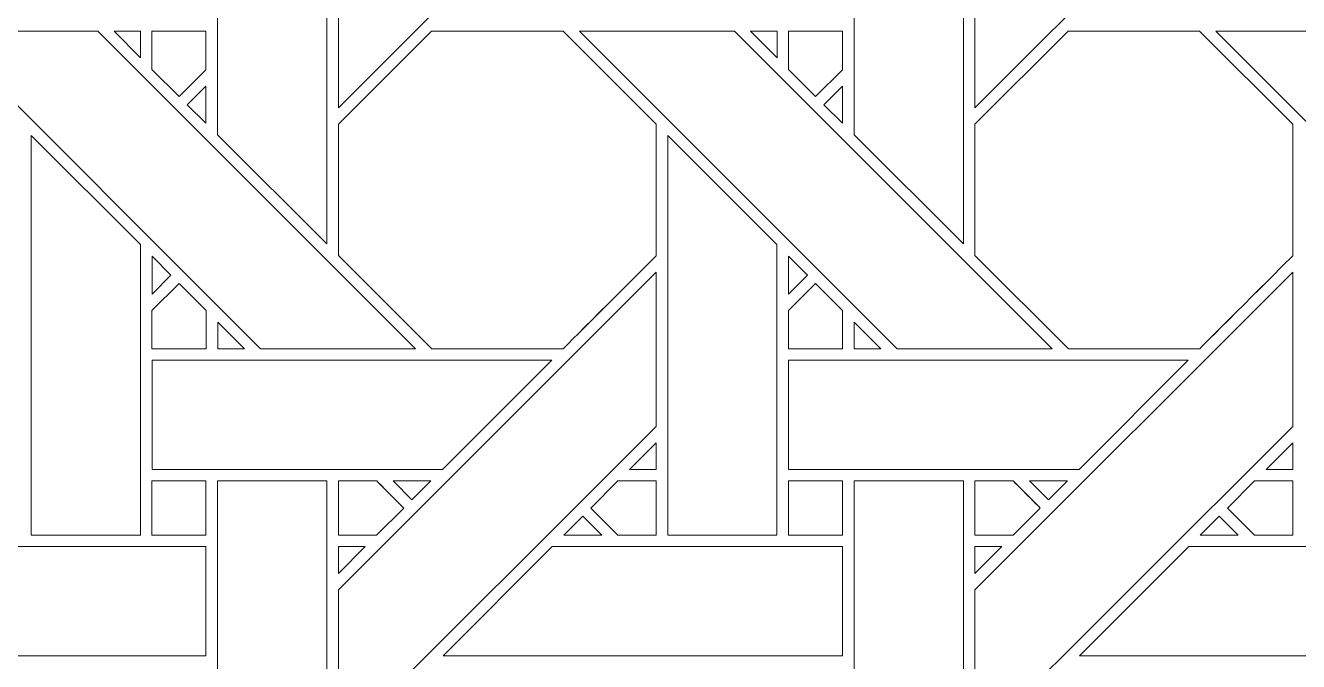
# Model space of a CAD drawing. Header units: inches. Extents: x 4.4 to 20.4, y 1.1 to 17.1.
# Drawn here: x 6.462 to 8.359, y 8.866 to 9.815 of the extents above; entities that cross this region are included whole.
import ezdxf

# ---------------------------------------------------------------- set-up
doc = ezdxf.new("R2010")
doc.units = ezdxf.units.IN
doc.header["$MEASUREMENT"] = 0
doc.layers.add('Design', color=7, linetype='Continuous', lineweight=0)

msp = doc.modelspace()

# ---------------------------------------------------------------- linework, layer by layer
at = {"layer": 'Design'}
for points, knots in [([(4.382854037814669, 17.09476386176223), (4.382854037814669, 17.09476386176223), (4.382854037814669, 1.094763861762152), (4.382854037814669, 1.094763861762152), (4.382854037814669, 1.094763861762152), (20.38285319010416, 1.094763861762152), (20.38285319010416, 1.094763861762152), (20.38285319010416, 1.094763861762152), (20.38285319010416, 17.09476386176223), (20.38285319010416, 17.09476386176223), (20.38285319010416, 17.09476386176223), (4.382854037814669, 17.09476386176223), (4.382854037814669, 17.09476386176223)], [0, 0, 0, 0, 1, 1, 1, 2, 2, 2, 3, 3, 3, 4, 4, 4, 4]), ([(19.37280883825166, 16.23880890138889), (19.37280883825166, 16.23880890138889), (5.23880895283777, 16.23880890138889), (5.23880895283777, 16.23880890138889), (5.23880895283777, 16.23880890138889), (5.23880895283777, 1.950718822135361), (5.23880895283777, 1.950718822135361), (5.23880895283777, 1.950718822135361), (19.52689827508111, 1.950718822135361), (19.52689827508111, 1.950718822135361), (19.52689827508111, 1.950718822135361), (19.52689827508111, 16.23880890138889), (19.52689827508111, 16.23880890138889), (19.52689827508111, 16.23880890138889), (19.37280883825166, 16.23880890138889), (19.37280883825166, 16.23880890138889)], [0, 0, 0, 0, 1, 1, 1, 2, 2, 2, 3, 3, 3, 4, 4, 4, 5, 5, 5, 5]), ([(6.928029378255208, 9.92181650797526), (6.928029378255208, 9.92181650797526), (7.40169949001736, 10.39541880289713), (7.40169949001736, 10.39541880289713), (7.40169949001736, 10.39541880289713), (7.40169949001736, 10.16536966959635), (7.40169949001736, 10.16536966959635), (7.40169949001736, 10.16536966959635), (6.928029378255208, 9.691719902886282), (6.928029378255208, 9.691719902886282), (6.928029378255208, 9.691719902886282), (6.928029378255208, 9.92181650797526), (6.928029378255208, 9.92181650797526)], [0, 0, 0, 0, 1, 1, 1, 2, 2, 2, 3, 3, 3, 4, 4, 4, 4]), ([(7.8767581515842, 9.92181650797526), (7.8767581515842, 9.92181650797526), (8.350429111056858, 10.39540523952908), (8.350429111056858, 10.39540523952908), (8.350429111056858, 10.39540523952908), (8.350429111056858, 10.16536966959635), (8.350429111056858, 10.16536966959635), (8.350429111056858, 10.16536966959635), (7.8767581515842, 9.691719902886282), (7.8767581515842, 9.691719902886282), (7.8767581515842, 9.691719902886282), (7.8767581515842, 9.92181650797526), (7.8767581515842, 9.92181650797526)], [0, 0, 0, 0, 1, 1, 1, 2, 2, 2, 3, 3, 3, 4, 4, 4, 4]), ([(6.910884433322482, 10.08392418755425), (6.910884433322482, 10.08392418755425), (6.910884433322482, 9.488807678222656), (6.910884433322482, 9.488807678222656), (6.910884433322482, 9.488807678222656), (6.747973124186197, 9.651725769042969), (6.747973124186197, 9.651725769042969), (6.747973124186197, 9.651725769042969), (6.747973124186197, 10.08392418755425), (6.747973124186197, 10.08392418755425), (6.747973124186197, 10.08392418755425), (6.910884433322482, 10.08392418755425), (6.910884433322482, 10.08392418755425)], [0, 0, 0, 0, 1, 1, 1, 2, 2, 2, 3, 3, 3, 4, 4, 4, 4]), ([(7.859613206651475, 10.08392418755425), (7.859613206651475, 10.08392418755425), (7.859613206651475, 9.488807678222656), (7.859613206651475, 9.488807678222656), (7.859613206651475, 9.488807678222656), (7.696695115831162, 9.651725769042969), (7.696695115831162, 9.651725769042969), (7.696695115831162, 9.651725769042969), (7.696695115831162, 10.08392418755425), (7.696695115831162, 10.08392418755425), (7.696695115831162, 10.08392418755425), (7.859613206651475, 10.08392418755425), (7.859613206651475, 10.08392418755425)], [0, 0, 0, 0, 1, 1, 1, 2, 2, 2, 3, 3, 3, 4, 4, 4, 4]), ([(6.569393581814235, 9.806060791015625), (6.569393581814235, 9.806060791015625), (7.043044196234808, 9.332411024305555), (7.043044196234808, 9.332411024305555), (7.043044196234808, 9.332411024305555), (6.812007480197482, 9.332411024305555), (6.812007480197482, 9.332411024305555), (6.812007480197482, 9.332411024305555), (6.338453504774305, 9.806060791015625), (6.338453504774305, 9.806060791015625), (6.338453504774305, 9.806060791015625), (6.569393581814235, 9.806060791015625), (6.569393581814235, 9.806060791015625)], [0, 0, 0, 0, 1, 1, 1, 2, 2, 2, 3, 3, 3, 4, 4, 4, 4]), ([(6.6329591539171, 9.806054009331596), (6.6329591539171, 9.806054009331596), (6.6329591539171, 9.766222635904947), (6.6329591539171, 9.766222635904947), (6.6329591539171, 9.766222635904947), (6.593516031901041, 9.806054009331596), (6.593516031901041, 9.806054009331596), (6.593516031901041, 9.806054009331596), (6.6329591539171, 9.806054009331596), (6.6329591539171, 9.806054009331596)], [0, 0, 0, 0, 1, 1, 1, 2, 2, 2, 3, 3, 3, 3]), ([(6.650107489691852, 9.748860677083332), (6.650107489691852, 9.748860677083332), (6.650107489691852, 9.806068420410156), (6.650107489691852, 9.806068420410156), (6.650107489691852, 9.806068420410156), (6.730368720160602, 9.806068420410156), (6.730368720160602, 9.806068420410156), (6.730368720160602, 9.806068420410156), (6.730368720160602, 9.748469882541231), (6.730368720160602, 9.748469882541231), (6.730368720160602, 9.748469882541231), (6.690439012315537, 9.70852322048611), (6.690439012315537, 9.70852322048611), (6.690439012315537, 9.70852322048611), (6.650107489691852, 9.748860677083332), (6.650107489691852, 9.748860677083332)], [0, 0, 0, 0, 1, 1, 1, 2, 2, 2, 3, 3, 3, 4, 4, 4, 5, 5, 5, 5]), ([(6.690439012315537, 9.70852322048611), (6.690439012315537, 9.70852322048611), (6.650107489691852, 9.748860677083332), (6.650107489691852, 9.748860677083332), (6.650107489691852, 9.748860677083332), (6.650107489691852, 9.806068420410156), (6.650107489691852, 9.806068420410156), (6.650107489691852, 9.806068420410156), (6.730368720160602, 9.806068420410156), (6.730368720160602, 9.806068420410156), (6.730368720160602, 9.806068420410156), (6.730368720160602, 9.748469882541231), (6.730368720160602, 9.748469882541231), (6.730368720160602, 9.748469882541231), (6.690439012315537, 9.70852322048611), (6.690439012315537, 9.70852322048611)], [0, 0, 0, 0, 1, 1, 1, 2, 2, 2, 3, 3, 3, 4, 4, 4, 5, 5, 5, 5]), ([(7.262934366861978, 9.332429673936632), (7.262934366861978, 9.332429673936632), (7.067223442925346, 9.332429673936632), (7.067223442925346, 9.332429673936632), (7.067223442925346, 9.332429673936632), (6.927978515625, 9.471674601236979), (6.927978515625, 9.471674601236979), (6.927978515625, 9.471674601236979), (6.927978515625, 9.667333814832899), (6.927978515625, 9.667333814832899), (6.927978515625, 9.667333814832899), (7.066682603624144, 9.8060548570421), (7.066682603624144, 9.8060548570421), (7.066682603624144, 9.8060548570421), (7.262893676757812, 9.8060548570421), (7.262893676757812, 9.8060548570421), (7.262893676757812, 9.8060548570421), (7.401641845703125, 9.667333814832899), (7.401641845703125, 9.667333814832899), (7.401641845703125, 9.667333814832899), (7.401641845703125, 9.47111596001519), (7.401641845703125, 9.47111596001519), (7.383843315972221, 9.453181796603731), (7.271918402777777, 9.341440836588541), (7.262934366861978, 9.332429673936632)], [0, 0, 0, 0, 1, 1, 1, 2, 2, 2, 3, 3, 3, 4, 4, 4, 5, 5, 5, 6, 6, 6, 7, 7, 7, 8, 8, 8, 8]), ([(6.927978515625, 9.667333814832899), (6.927978515625, 9.667333814832899), (7.066682603624144, 9.8060548570421), (7.066682603624144, 9.8060548570421), (7.066682603624144, 9.8060548570421), (7.262893676757812, 9.8060548570421), (7.262893676757812, 9.8060548570421), (7.262893676757812, 9.8060548570421), (7.401641845703125, 9.667333814832899), (7.401641845703125, 9.667333814832899), (7.401641845703125, 9.667333814832899), (7.401641845703125, 9.47111596001519), (7.401641845703125, 9.47111596001519), (7.3839111328125, 9.453256395128038), (7.271973503960502, 9.341501871744791), (7.262934366861978, 9.332429673936632), (7.262934366861978, 9.332429673936632), (7.067223442925346, 9.332429673936632), (7.067223442925346, 9.332429673936632), (7.067223442925346, 9.332429673936632), (6.927978515625, 9.471674601236979), (6.927978515625, 9.471674601236979), (6.927978515625, 9.471674601236979), (6.927978515625, 9.667333814832899), (6.927978515625, 9.667333814832899)], [0, 0, 0, 0, 1, 1, 1, 2, 2, 2, 3, 3, 3, 4, 4, 4, 5, 5, 5, 6, 6, 6, 7, 7, 7, 8, 8, 8, 8]), ([(7.518123202853732, 9.806060791015625), (7.518123202853732, 9.806060791015625), (7.991766187879774, 9.332411024305555), (7.991766187879774, 9.332411024305555), (7.991766187879774, 9.332411024305555), (7.760737101236978, 9.332411024305555), (7.760737101236978, 9.332411024305555), (7.760737101236978, 9.332411024305555), (7.287182278103298, 9.806060791015625), (7.287182278103298, 9.806060791015625), (7.287182278103298, 9.806060791015625), (7.518123202853732, 9.806060791015625), (7.518123202853732, 9.806060791015625)], [0, 0, 0, 0, 1, 1, 1, 2, 2, 2, 3, 3, 3, 4, 4, 4, 4]), ([(7.581687927246093, 9.806054009331596), (7.581687927246093, 9.806054009331596), (7.581687927246093, 9.766229417588974), (7.581687927246093, 9.766229417588974), (7.581687927246093, 9.766229417588974), (7.542238023546006, 9.806054009331596), (7.542238023546006, 9.806054009331596), (7.542238023546006, 9.806054009331596), (7.581687927246093, 9.806054009331596), (7.581687927246093, 9.806054009331596)], [0, 0, 0, 0, 1, 1, 1, 2, 2, 2, 3, 3, 3, 3]), ([(7.67910427517361, 9.806068420410156), (7.67910427517361, 9.806068420410156), (7.67910427517361, 9.748473273383246), (7.67910427517361, 9.748473273383246), (7.67910427517361, 9.748473273383246), (7.639174567328558, 9.708526611328125), (7.639174567328558, 9.708526611328125), (7.639174567328558, 9.708526611328125), (7.598843892415364, 9.748860677083332), (7.598843892415364, 9.748860677083332), (7.598843892415364, 9.748860677083332), (7.598843892415364, 9.806068420410156), (7.598843892415364, 9.806068420410156), (7.598843892415364, 9.806068420410156), (7.67910427517361, 9.806068420410156), (7.67910427517361, 9.806068420410156)], [0, 0, 0, 0, 1, 1, 1, 2, 2, 2, 3, 3, 3, 4, 4, 4, 5, 5, 5, 5]), ([(7.639174567328558, 9.708526611328125), (7.639174567328558, 9.708526611328125), (7.598843892415364, 9.748860677083332), (7.598843892415364, 9.748860677083332), (7.598843892415364, 9.748860677083332), (7.598843892415364, 9.806068420410156), (7.598843892415364, 9.806068420410156), (7.598843892415364, 9.806068420410156), (7.67910427517361, 9.806068420410156), (7.67910427517361, 9.806068420410156), (7.67910427517361, 9.806068420410156), (7.67910427517361, 9.748473273383246), (7.67910427517361, 9.748473273383246), (7.67910427517361, 9.748473273383246), (7.639174567328558, 9.708526611328125), (7.639174567328558, 9.708526611328125)], [0, 0, 0, 0, 1, 1, 1, 2, 2, 2, 3, 3, 3, 4, 4, 4, 5, 5, 5, 5]), ([(8.211670769585503, 9.332429673936632), (8.211670769585503, 9.332429673936632), (8.015956454806858, 9.332429673936632), (8.015956454806858, 9.332429673936632), (8.015956454806858, 9.332429673936632), (7.876714918348524, 9.471671210394964), (7.876714918348524, 9.471671210394964), (7.876714918348524, 9.471671210394964), (7.876714918348524, 9.667333814832899), (7.876714918348524, 9.667333814832899), (7.876714918348524, 9.667333814832899), (8.01541561550564, 9.8060548570421), (8.01541561550564, 9.8060548570421), (8.01541561550564, 9.8060548570421), (8.211630079481337, 9.8060548570421), (8.211630079481337, 9.8060548570421), (8.211630079481337, 9.8060548570421), (8.350378248426649, 9.667333814832899), (8.350378248426649, 9.667333814832899), (8.350378248426649, 9.667333814832899), (8.350378248426649, 9.47111596001519), (8.350378248426649, 9.47111596001519), (8.332578870985243, 9.453181796603731), (8.2206548055013, 9.341440836588541), (8.211670769585503, 9.332429673936632)], [0, 0, 0, 0, 1, 1, 1, 2, 2, 2, 3, 3, 3, 4, 4, 4, 5, 5, 5, 6, 6, 6, 7, 7, 7, 8, 8, 8, 8]), ([(7.876714918348524, 9.667333814832899), (7.876714918348524, 9.667333814832899), (8.01541561550564, 9.8060548570421), (8.01541561550564, 9.8060548570421), (8.01541561550564, 9.8060548570421), (8.211630079481337, 9.8060548570421), (8.211630079481337, 9.8060548570421), (8.211630079481337, 9.8060548570421), (8.350378248426649, 9.667333814832899), (8.350378248426649, 9.667333814832899), (8.350378248426649, 9.667333814832899), (8.350378248426649, 9.47111596001519), (8.350378248426649, 9.47111596001519), (8.332796732584635, 9.45341322157118), (8.220838758680555, 9.341631571451822), (8.211670769585503, 9.332429673936632), (8.211670769585503, 9.332429673936632), (8.015956454806858, 9.332429673936632), (8.015956454806858, 9.332429673936632), (8.015956454806858, 9.332429673936632), (7.876714918348524, 9.471671210394964), (7.876714918348524, 9.471671210394964), (7.876714918348524, 9.471671210394964), (7.876714918348524, 9.667333814832899), (7.876714918348524, 9.667333814832899)], [0, 0, 0, 0, 1, 1, 1, 2, 2, 2, 3, 3, 3, 4, 4, 4, 5, 5, 5, 6, 6, 6, 7, 7, 7, 8, 8, 8, 8]), ([(8.466851976182724, 9.806060791015625), (8.466851976182724, 9.806060791015625), (8.940494961208765, 9.332411024305555), (8.940494961208765, 9.332411024305555), (8.940494961208765, 9.332411024305555), (8.709465874565971, 9.332411024305555), (8.709465874565971, 9.332411024305555), (8.709465874565971, 9.332411024305555), (8.235904269748264, 9.806060791015625), (8.235904269748264, 9.806060791015625), (8.235904269748264, 9.806060791015625), (8.466851976182724, 9.806060791015625), (8.466851976182724, 9.806060791015625)], [0, 0, 0, 0, 1, 1, 1, 2, 2, 2, 3, 3, 3, 4, 4, 4, 4]), ([(6.730426364474838, 9.724220275878906), (6.730426364474838, 9.724220275878906), (6.730426364474838, 9.669054667154947), (6.730426364474838, 9.669054667154947), (6.730426364474838, 9.669054667154947), (6.702656216091579, 9.696436564127604), (6.702656216091579, 9.696436564127604), (6.702656216091579, 9.696436564127604), (6.730426364474838, 9.724220275878906), (6.730426364474838, 9.724220275878906)], [0, 0, 0, 0, 1, 1, 1, 2, 2, 2, 3, 3, 3, 3]), ([(7.679155137803818, 9.724220275878906), (7.679155137803818, 9.724220275878906), (7.679155137803818, 9.669054667154947), (7.679155137803818, 9.669054667154947), (7.679155137803818, 9.669054667154947), (7.651384989420572, 9.696436564127604), (7.651384989420572, 9.696436564127604), (7.651384989420572, 9.696436564127604), (7.679155137803818, 9.724220275878906), (7.679155137803818, 9.724220275878906)], [0, 0, 0, 0, 1, 1, 1, 2, 2, 2, 3, 3, 3, 3]), ([(6.63287353515625, 9.488093058268229), (6.63287353515625, 9.488093058268229), (6.63287353515625, 9.05441708034939), (6.63287353515625, 9.05441708034939), (6.63287353515625, 9.05441708034939), (6.470108879937065, 9.05441708034939), (6.470108879937065, 9.05441708034939), (6.470108879937065, 9.05441708034939), (6.470108879937065, 9.650241427951388), (6.470108879937065, 9.650241427951388), (6.470108879937065, 9.650241427951388), (6.63287353515625, 9.488093058268229), (6.63287353515625, 9.488093058268229)], [0, 0, 0, 0, 1, 1, 1, 2, 2, 2, 3, 3, 3, 4, 4, 4, 4]), ([(7.581599765353732, 9.488099839952257), (7.581599765353732, 9.488099839952257), (7.581599765353732, 9.05441708034939), (7.581599765353732, 9.05441708034939), (7.581599765353732, 9.05441708034939), (7.418838500976562, 9.05441708034939), (7.418838500976562, 9.05441708034939), (7.418838500976562, 9.05441708034939), (7.418838500976562, 9.650241427951388), (7.418838500976562, 9.650241427951388), (7.418838500976562, 9.650241427951388), (7.581599765353732, 9.488099839952257), (7.581599765353732, 9.488099839952257)], [0, 0, 0, 0, 1, 1, 1, 2, 2, 2, 3, 3, 3, 4, 4, 4, 4]), ([(6.650185479058172, 9.413848876953125), (6.650185479058172, 9.413848876953125), (6.650185479058172, 9.47059377034505), (6.650185479058172, 9.47059377034505), (6.650185479058172, 9.47059377034505), (6.678364223904079, 9.442027621799044), (6.678364223904079, 9.442027621799044), (6.678364223904079, 9.442027621799044), (6.650185479058172, 9.413848876953125), (6.650185479058172, 9.413848876953125)], [0, 0, 0, 0, 1, 1, 1, 2, 2, 2, 3, 3, 3, 3]), ([(7.598908318413627, 9.413842095269096), (7.598908318413627, 9.413842095269096), (7.598908318413627, 9.470607333713106), (7.598908318413627, 9.470607333713106), (7.598908318413627, 9.470607333713106), (7.6270997789171, 9.442027621799044), (7.6270997789171, 9.442027621799044), (7.6270997789171, 9.442027621799044), (7.598908318413627, 9.413842095269096), (7.598908318413627, 9.413842095269096)], [0, 0, 0, 0, 1, 1, 1, 2, 2, 2, 3, 3, 3, 3]), ([(6.928029378255208, 8.973080952962238), (6.928029378255208, 8.973080952962238), (7.40169949001736, 9.446683247884113), (7.40169949001736, 9.446683247884113), (7.40169949001736, 9.446683247884113), (7.40169949001736, 9.21664089626736), (7.40169949001736, 9.21664089626736), (7.40169949001736, 9.21664089626736), (6.928029378255208, 8.742984347873264), (6.928029378255208, 8.742984347873264), (6.928029378255208, 8.742984347873264), (6.928029378255208, 8.973080952962238), (6.928029378255208, 8.973080952962238)], [0, 0, 0, 0, 1, 1, 1, 2, 2, 2, 3, 3, 3, 4, 4, 4, 4]), ([(7.8767581515842, 8.973094516330294), (7.8767581515842, 8.973094516330294), (8.350429111056858, 9.446676466200087), (8.350429111056858, 9.446676466200087), (8.350429111056858, 9.446676466200087), (8.350429111056858, 9.21664089626736), (8.350429111056858, 9.21664089626736), (8.350429111056858, 9.21664089626736), (7.8767581515842, 8.74299791124132), (7.8767581515842, 8.74299791124132), (7.8767581515842, 8.74299791124132), (7.8767581515842, 8.973094516330294), (7.8767581515842, 8.973094516330294)], [0, 0, 0, 0, 1, 1, 1, 2, 2, 2, 3, 3, 3, 4, 4, 4, 4]), ([(6.650124443901922, 9.332187228732638), (6.650124443901922, 9.332187228732638), (6.650124443901922, 9.389473809136282), (6.650124443901922, 9.389473809136282), (6.650124443901922, 9.389473809136282), (6.690449184841579, 9.429804484049479), (6.690449184841579, 9.429804484049479), (6.690449184841579, 9.429804484049479), (6.730780707465277, 9.389480590820312), (6.730780707465277, 9.389480590820312), (6.730780707465277, 9.389480590820312), (6.730780707465277, 9.332187228732638), (6.730780707465277, 9.332187228732638), (6.730780707465277, 9.332187228732638), (6.650124443901922, 9.332187228732638), (6.650124443901922, 9.332187228732638)], [0, 0, 0, 0, 1, 1, 1, 2, 2, 2, 3, 3, 3, 4, 4, 4, 5, 5, 5, 5]), ([(6.690449184841579, 9.429804484049479), (6.690449184841579, 9.429804484049479), (6.730780707465277, 9.389480590820312), (6.730780707465277, 9.389480590820312), (6.730780707465277, 9.389480590820312), (6.730780707465277, 9.332187228732638), (6.730780707465277, 9.332187228732638), (6.730780707465277, 9.332187228732638), (6.650124443901922, 9.332187228732638), (6.650124443901922, 9.332187228732638), (6.650124443901922, 9.332187228732638), (6.650124443901922, 9.389473809136282), (6.650124443901922, 9.389473809136282), (6.650124443901922, 9.389473809136282), (6.690449184841579, 9.429804484049479), (6.690449184841579, 9.429804484049479)], [0, 0, 0, 0, 1, 1, 1, 2, 2, 2, 3, 3, 3, 4, 4, 4, 5, 5, 5, 5]), ([(7.598857455783419, 9.332187228732638), (7.598857455783419, 9.332187228732638), (7.598857455783419, 9.389473809136282), (7.598857455783419, 9.389473809136282), (7.598857455783419, 9.389473809136282), (7.6391847398546, 9.429804484049479), (7.6391847398546, 9.429804484049479), (7.6391847398546, 9.429804484049479), (7.679512871636283, 9.389477199978298), (7.679512871636283, 9.389477199978298), (7.679512871636283, 9.389477199978298), (7.679512871636283, 9.332187228732638), (7.679512871636283, 9.332187228732638), (7.679512871636283, 9.332187228732638), (7.598857455783419, 9.332187228732638), (7.598857455783419, 9.332187228732638)], [0, 0, 0, 0, 1, 1, 1, 2, 2, 2, 3, 3, 3, 4, 4, 4, 5, 5, 5, 5]), ([(7.6391847398546, 9.429804484049479), (7.6391847398546, 9.429804484049479), (7.679512871636283, 9.389477199978298), (7.679512871636283, 9.389477199978298), (7.679512871636283, 9.389477199978298), (7.679512871636283, 9.332187228732638), (7.679512871636283, 9.332187228732638), (7.679512871636283, 9.332187228732638), (7.598857455783419, 9.332187228732638), (7.598857455783419, 9.332187228732638), (7.598857455783419, 9.332187228732638), (7.598857455783419, 9.389473809136282), (7.598857455783419, 9.389473809136282), (7.598857455783419, 9.389473809136282), (7.6391847398546, 9.429804484049479), (7.6391847398546, 9.429804484049479)], [0, 0, 0, 0, 1, 1, 1, 2, 2, 2, 3, 3, 3, 4, 4, 4, 5, 5, 5, 5]), ([(6.748089260525185, 9.332404242621527), (6.748089260525185, 9.332404242621527), (6.748089260525185, 9.372200859917532), (6.748089260525185, 9.372200859917532), (6.748089260525185, 9.372200859917532), (6.787804497612846, 9.332404242621527), (6.787804497612846, 9.332404242621527), (6.787804497612846, 9.332404242621527), (6.748089260525185, 9.332404242621527), (6.748089260525185, 9.332404242621527)], [0, 0, 0, 0, 1, 1, 1, 2, 2, 2, 3, 3, 3, 3]), ([(7.696811252170138, 9.332404242621527), (7.696811252170138, 9.332404242621527), (7.696811252170138, 9.372200859917532), (7.696811252170138, 9.372200859917532), (7.696811252170138, 9.372200859917532), (7.73653327094184, 9.332404242621527), (7.73653327094184, 9.332404242621527), (7.73653327094184, 9.332404242621527), (7.696811252170138, 9.332404242621527), (7.696811252170138, 9.332404242621527)], [0, 0, 0, 0, 1, 1, 1, 2, 2, 2, 3, 3, 3, 3]), ([(6.650185479058172, 9.152463277180988), (6.650185479058172, 9.152463277180988), (6.650185479058172, 9.315156724717882), (6.650185479058172, 9.315156724717882), (6.650185479058172, 9.315156724717882), (7.245880974663627, 9.315156724717882), (7.245880974663627, 9.315156724717882), (7.245880974663627, 9.315156724717882), (7.083153618706596, 9.152463277180988), (7.083153618706596, 9.152463277180988), (7.083153618706596, 9.152463277180988), (6.650185479058172, 9.152463277180988), (6.650185479058172, 9.152463277180988)], [0, 0, 0, 0, 1, 1, 1, 2, 2, 2, 3, 3, 3, 4, 4, 4, 4]), ([(7.598908318413627, 9.152463277180988), (7.598908318413627, 9.152463277180988), (7.598908318413627, 9.315156724717882), (7.598908318413627, 9.315156724717882), (7.598908318413627, 9.315156724717882), (8.19460974799262, 9.315156724717882), (8.19460974799262, 9.315156724717882), (8.19460974799262, 9.315156724717882), (8.031876458062065, 9.152463277180988), (8.031876458062065, 9.152463277180988), (8.031876458062065, 9.152463277180988), (7.598908318413627, 9.152463277180988), (7.598908318413627, 9.152463277180988)], [0, 0, 0, 0, 1, 1, 1, 2, 2, 2, 3, 3, 3, 4, 4, 4, 4]), ([(7.361936781141492, 9.152483622233072), (7.361936781141492, 9.152483622233072), (7.401706271701388, 9.192253112792969), (7.401706271701388, 9.192253112792969), (7.401706271701388, 9.192253112792969), (7.401706271701388, 9.152483622233072), (7.401706271701388, 9.152483622233072), (7.401706271701388, 9.152483622233072), (7.361936781141492, 9.152483622233072), (7.361936781141492, 9.152483622233072)], [0, 0, 0, 0, 1, 1, 1, 2, 2, 2, 3, 3, 3, 3]), ([(8.310665554470486, 9.152483622233072), (8.310665554470486, 9.152483622233072), (8.350435892740885, 9.192253112792969), (8.350435892740885, 9.192253112792969), (8.350435892740885, 9.192253112792969), (8.350435892740885, 9.152483622233072), (8.350435892740885, 9.152483622233072), (8.350435892740885, 9.152483622233072), (8.310665554470486, 9.152483622233072), (8.310665554470486, 9.152483622233072)], [0, 0, 0, 0, 1, 1, 1, 2, 2, 2, 3, 3, 3, 3]), ([(6.650124443901922, 9.054407755533854), (6.650124443901922, 9.054407755533854), (6.650124443901922, 9.135196261935763), (6.650124443901922, 9.135196261935763), (6.650124443901922, 9.135196261935763), (6.730368720160602, 9.135196261935763), (6.730368720160602, 9.135196261935763), (6.730368720160602, 9.135196261935763), (6.730368720160602, 9.054407755533854), (6.730368720160602, 9.054407755533854), (6.730368720160602, 9.054407755533854), (6.650124443901922, 9.054407755533854), (6.650124443901922, 9.054407755533854)], [0, 0, 0, 0, 1, 1, 1, 2, 2, 2, 3, 3, 3, 4, 4, 4, 4]), ([(6.730368720160602, 9.135196261935763), (6.730368720160602, 9.135196261935763), (6.730368720160602, 9.054407755533854), (6.730368720160602, 9.054407755533854), (6.730368720160602, 9.054407755533854), (6.650124443901922, 9.054407755533854), (6.650124443901922, 9.054407755533854), (6.650124443901922, 9.054407755533854), (6.650124443901922, 9.135196261935763), (6.650124443901922, 9.135196261935763), (6.650124443901922, 9.135196261935763), (6.730368720160602, 9.135196261935763), (6.730368720160602, 9.135196261935763)], [0, 0, 0, 0, 1, 1, 1, 2, 2, 2, 3, 3, 3, 4, 4, 4, 4]), ([(6.910884433322482, 9.13519541422526), (6.910884433322482, 9.13519541422526), (6.910884433322482, 8.540072123209635), (6.910884433322482, 8.540072123209635), (6.910884433322482, 8.540072123209635), (6.747973124186197, 8.7030029296875), (6.747973124186197, 8.7030029296875), (6.747973124186197, 8.7030029296875), (6.747973124186197, 9.13519541422526), (6.747973124186197, 9.13519541422526), (6.747973124186197, 9.13519541422526), (6.910884433322482, 9.13519541422526), (6.910884433322482, 9.13519541422526)], [0, 0, 0, 0, 1, 1, 1, 2, 2, 2, 3, 3, 3, 4, 4, 4, 4]), ([(6.927978515625, 9.054421318901907), (6.927978515625, 9.054421318901907), (6.927978515625, 9.135196261935763), (6.927978515625, 9.135196261935763), (6.927978515625, 9.135196261935763), (6.98504638671875, 9.135196261935763), (6.98504638671875, 9.135196261935763), (6.99018520779081, 9.130084567599825), (7.020960489908866, 9.099271986219618), (7.025384691026475, 9.094847785101996), (7.025384691026475, 9.094847785101996), (6.984954833984375, 9.054421318901907), (6.984954833984375, 9.054421318901907), (6.984954833984375, 9.054421318901907), (6.927978515625, 9.054421318901907), (6.927978515625, 9.054421318901907)], [0, 0, 0, 0, 1, 1, 1, 2, 2, 2, 3, 3, 3, 4, 4, 4, 5, 5, 5, 5]), ([(7.010277642144096, 9.110011630588106), (7.010277642144096, 9.110011630588106), (7.025384691026475, 9.094847785101996), (7.025384691026475, 9.094847785101996), (7.025384691026475, 9.094847785101996), (6.984954833984375, 9.054421318901907), (6.984954833984375, 9.054421318901907), (6.984954833984375, 9.054421318901907), (6.927978515625, 9.054421318901907), (6.927978515625, 9.054421318901907), (6.927978515625, 9.054421318901907), (6.927978515625, 9.135196261935763), (6.927978515625, 9.135196261935763), (6.927978515625, 9.135196261935763), (6.98504638671875, 9.135196261935763), (6.98504638671875, 9.135196261935763), (6.990546332465277, 9.12972429063585), (7.000803629557291, 9.1195068359375), (7.010277642144096, 9.110011630588106)], [0, 0, 0, 0, 1, 1, 1, 2, 2, 2, 3, 3, 3, 4, 4, 4, 5, 5, 5, 6, 6, 6, 6]), ([(7.009454515245225, 9.13519541422526), (7.009454515245225, 9.13519541422526), (7.065919664171019, 9.13519541422526), (7.065919664171019, 9.13519541422526), (7.065919664171019, 9.13519541422526), (7.037639194064669, 9.107009887695312), (7.037639194064669, 9.107009887695312), (7.037639194064669, 9.107009887695312), (7.009454515245225, 9.13519541422526), (7.009454515245225, 9.13519541422526)], [0, 0, 0, 0, 1, 1, 1, 2, 2, 2, 3, 3, 3, 3]), ([(7.34454345703125, 9.054414537217882), (7.34454345703125, 9.054414537217882), (7.30418480767144, 9.09479014078776), (7.30418480767144, 9.09479014078776), (7.30418480767144, 9.09479014078776), (7.344614664713541, 9.135216606987846), (7.344614664713541, 9.135216606987846), (7.344614664713541, 9.135216606987846), (7.40165540907118, 9.135216606987846), (7.40165540907118, 9.135216606987846), (7.40165540907118, 9.135216606987846), (7.40165540907118, 9.054414537217882), (7.40165540907118, 9.054414537217882), (7.40165540907118, 9.054414537217882), (7.34454345703125, 9.054414537217882), (7.34454345703125, 9.054414537217882)], [0, 0, 0, 0, 1, 1, 1, 2, 2, 2, 3, 3, 3, 4, 4, 4, 5, 5, 5, 5]), ([(7.30418480767144, 9.09479014078776), (7.30418480767144, 9.09479014078776), (7.344614664713541, 9.135216606987846), (7.344614664713541, 9.135216606987846), (7.344614664713541, 9.135216606987846), (7.40165540907118, 9.135216606987846), (7.40165540907118, 9.135216606987846), (7.40165540907118, 9.135216606987846), (7.40165540907118, 9.054414537217882), (7.40165540907118, 9.054414537217882), (7.40165540907118, 9.054414537217882), (7.34454345703125, 9.054414537217882), (7.34454345703125, 9.054414537217882), (7.34454345703125, 9.054414537217882), (7.30418480767144, 9.09479014078776), (7.30418480767144, 9.09479014078776)], [0, 0, 0, 0, 1, 1, 1, 2, 2, 2, 3, 3, 3, 4, 4, 4, 5, 5, 5, 5]), ([(7.598860846625433, 9.054407755533854), (7.598860846625433, 9.054407755533854), (7.598860846625433, 9.135196261935763), (7.598860846625433, 9.135196261935763), (7.598860846625433, 9.135196261935763), (7.67910427517361, 9.135196261935763), (7.67910427517361, 9.135196261935763), (7.67910427517361, 9.135196261935763), (7.67910427517361, 9.054407755533854), (7.67910427517361, 9.054407755533854), (7.67910427517361, 9.054407755533854), (7.598860846625433, 9.054407755533854), (7.598860846625433, 9.054407755533854)], [0, 0, 0, 0, 1, 1, 1, 2, 2, 2, 3, 3, 3, 4, 4, 4, 4]), ([(7.598860846625433, 9.135196261935763), (7.598860846625433, 9.135196261935763), (7.67910427517361, 9.135196261935763), (7.67910427517361, 9.135196261935763), (7.67910427517361, 9.135196261935763), (7.67910427517361, 9.054407755533854), (7.67910427517361, 9.054407755533854), (7.67910427517361, 9.054407755533854), (7.598860846625433, 9.054407755533854), (7.598860846625433, 9.054407755533854), (7.598860846625433, 9.054407755533854), (7.598860846625433, 9.135196261935763), (7.598860846625433, 9.135196261935763)], [0, 0, 0, 0, 1, 1, 1, 2, 2, 2, 3, 3, 3, 4, 4, 4, 4]), ([(7.859613206651475, 9.13519541422526), (7.859613206651475, 9.13519541422526), (7.859613206651475, 8.54008568657769), (7.859613206651475, 8.54008568657769), (7.859613206651475, 8.54008568657769), (7.696695115831162, 8.7030029296875), (7.696695115831162, 8.7030029296875), (7.696695115831162, 8.7030029296875), (7.696695115831162, 9.13519541422526), (7.696695115831162, 9.13519541422526), (7.696695115831162, 9.13519541422526), (7.859613206651475, 9.13519541422526), (7.859613206651475, 9.13519541422526)], [0, 0, 0, 0, 1, 1, 1, 2, 2, 2, 3, 3, 3, 4, 4, 4, 4]), ([(7.876714918348524, 9.054421318901907), (7.876714918348524, 9.054421318901907), (7.876714918348524, 9.135196261935763), (7.876714918348524, 9.135196261935763), (7.876714918348524, 9.135196261935763), (7.933779398600259, 9.135196261935763), (7.933779398600259, 9.135196261935763), (7.938918219672308, 9.130084567599825), (7.96969011094835, 9.099268595377604), (7.974114312065971, 9.094844394259981), (7.974114312065971, 9.094844394259981), (7.933691236707899, 9.054421318901907), (7.933691236707899, 9.054421318901907), (7.933691236707899, 9.054421318901907), (7.876714918348524, 9.054421318901907), (7.876714918348524, 9.054421318901907)], [0, 0, 0, 0, 1, 1, 1, 2, 2, 2, 3, 3, 3, 4, 4, 4, 5, 5, 5, 5]), ([(7.95831298828125, 9.11070590549045), (7.964274936252169, 9.104737175835503), (7.96995629204644, 9.099003261990015), (7.974114312065971, 9.094844394259981), (7.974114312065971, 9.094844394259981), (7.933691236707899, 9.054421318901907), (7.933691236707899, 9.054421318901907), (7.933691236707899, 9.054421318901907), (7.876714918348524, 9.054421318901907), (7.876714918348524, 9.054421318901907), (7.876714918348524, 9.054421318901907), (7.876714918348524, 9.135196261935763), (7.876714918348524, 9.135196261935763), (7.876714918348524, 9.135196261935763), (7.933779398600259, 9.135196261935763), (7.933779398600259, 9.135196261935763), (7.933779398600259, 9.135196261935763), (7.95831298828125, 9.11070590549045), (7.95831298828125, 9.11070590549045)], [0, 0, 0, 0, 1, 1, 1, 2, 2, 2, 3, 3, 3, 4, 4, 4, 5, 5, 5, 6, 6, 6, 6]), ([(7.958183288574218, 9.13519541422526), (7.958183288574218, 9.13519541422526), (8.014649285210503, 9.13519541422526), (8.014649285210503, 9.13519541422526), (8.014649285210503, 9.13519541422526), (7.986368815104166, 9.107009887695312), (7.986368815104166, 9.107009887695312), (7.986368815104166, 9.107009887695312), (7.958183288574218, 9.13519541422526), (7.958183288574218, 9.13519541422526)], [0, 0, 0, 0, 1, 1, 1, 2, 2, 2, 3, 3, 3, 3]), ([(8.29327901204427, 9.054414537217882), (8.29327901204427, 9.054414537217882), (8.252920362684462, 9.09479014078776), (8.252920362684462, 9.09479014078776), (8.252920362684462, 9.09479014078776), (8.293350219726562, 9.135216606987846), (8.293350219726562, 9.135216606987846), (8.293350219726562, 9.135216606987846), (8.350391811794704, 9.135216606987846), (8.350391811794704, 9.135216606987846), (8.350391811794704, 9.135216606987846), (8.350391811794704, 9.054414537217882), (8.350391811794704, 9.054414537217882), (8.350391811794704, 9.054414537217882), (8.29327901204427, 9.054414537217882), (8.29327901204427, 9.054414537217882)], [0, 0, 0, 0, 1, 1, 1, 2, 2, 2, 3, 3, 3, 4, 4, 4, 5, 5, 5, 5]), ([(8.252920362684462, 9.09479014078776), (8.252920362684462, 9.09479014078776), (8.293350219726562, 9.135216606987846), (8.293350219726562, 9.135216606987846), (8.293350219726562, 9.135216606987846), (8.350391811794704, 9.135216606987846), (8.350391811794704, 9.135216606987846), (8.350391811794704, 9.135216606987846), (8.350391811794704, 9.054414537217882), (8.350391811794704, 9.054414537217882), (8.350391811794704, 9.054414537217882), (8.29327901204427, 9.054414537217882), (8.29327901204427, 9.054414537217882), (8.29327901204427, 9.054414537217882), (8.252920362684462, 9.09479014078776), (8.252920362684462, 9.09479014078776)], [0, 0, 0, 0, 1, 1, 1, 2, 2, 2, 3, 3, 3, 4, 4, 4, 5, 5, 5, 5]), ([(7.320363362630208, 9.05441708034939), (7.320363362630208, 9.05441708034939), (7.263863457573783, 9.05441708034939), (7.263863457573783, 9.05441708034939), (7.263863457573783, 9.05441708034939), (7.292123582628037, 9.08266364203559), (7.292123582628037, 9.08266364203559), (7.292123582628037, 9.08266364203559), (7.320363362630208, 9.05441708034939), (7.320363362630208, 9.05441708034939)], [0, 0, 0, 0, 1, 1, 1, 2, 2, 2, 3, 3, 3, 3]), ([(8.269085354275173, 9.05441708034939), (8.269085354275173, 9.05441708034939), (8.21258544921875, 9.05441708034939), (8.21258544921875, 9.05441708034939), (8.21258544921875, 9.05441708034939), (8.240845574273003, 9.08266364203559), (8.240845574273003, 9.08266364203559), (8.240845574273003, 9.08266364203559), (8.269085354275173, 9.05441708034939), (8.269085354275173, 9.05441708034939)], [0, 0, 0, 0, 1, 1, 1, 2, 2, 2, 3, 3, 3, 3]), ([(6.297995673285602, 9.037278917100695), (6.297995673285602, 9.037278917100695), (6.730426364474838, 9.037278917100695), (6.730426364474838, 9.037278917100695), (6.730426364474838, 9.037278917100695), (6.730426364474838, 8.874456617567274), (6.730426364474838, 8.874456617567274), (6.730426364474838, 8.874456617567274), (6.135146247016058, 8.874456617567274), (6.135146247016058, 8.874456617567274), (6.135146247016058, 8.874456617567274), (6.297995673285602, 9.037278917100695), (6.297995673285602, 9.037278917100695)], [0, 0, 0, 0, 1, 1, 1, 2, 2, 2, 3, 3, 3, 4, 4, 4, 4]), ([(6.967867533365884, 9.037278917100695), (6.967867533365884, 9.037278917100695), (6.928029378255208, 8.997447543674044), (6.928029378255208, 8.997447543674044), (6.928029378255208, 8.997447543674044), (6.928029378255208, 9.037278917100695), (6.928029378255208, 9.037278917100695), (6.928029378255208, 9.037278917100695), (6.967867533365884, 9.037278917100695), (6.967867533365884, 9.037278917100695)], [0, 0, 0, 0, 1, 1, 1, 2, 2, 2, 3, 3, 3, 3]), ([(7.246725294325086, 9.037278917100695), (7.246725294325086, 9.037278917100695), (7.679155137803818, 9.037278917100695), (7.679155137803818, 9.037278917100695), (7.679155137803818, 9.037278917100695), (7.679155137803818, 8.874456617567274), (7.679155137803818, 8.874456617567274), (7.679155137803818, 8.874456617567274), (7.083875020345051, 8.874456617567274), (7.083875020345051, 8.874456617567274), (7.083875020345051, 8.874456617567274), (7.246725294325086, 9.037278917100695), (7.246725294325086, 9.037278917100695)], [0, 0, 0, 0, 1, 1, 1, 2, 2, 2, 3, 3, 3, 4, 4, 4, 4]), ([(7.91658952501085, 9.037278917100695), (7.91658952501085, 9.037278917100695), (7.8767581515842, 8.9974611070421), (7.8767581515842, 8.9974611070421), (7.8767581515842, 8.9974611070421), (7.8767581515842, 9.037278917100695), (7.8767581515842, 9.037278917100695), (7.8767581515842, 9.037278917100695), (7.91658952501085, 9.037278917100695), (7.91658952501085, 9.037278917100695)], [0, 0, 0, 0, 1, 1, 1, 2, 2, 2, 3, 3, 3, 3]), ([(8.19544728597005, 9.037278917100695), (8.19544728597005, 9.037278917100695), (8.627877977159288, 9.037278917100695), (8.627877977159288, 9.037278917100695), (8.627877977159288, 9.037278917100695), (8.627877977159288, 8.874456617567274), (8.627877977159288, 8.874456617567274), (8.627877977159288, 8.874456617567274), (8.032604641384548, 8.874456617567274), (8.032604641384548, 8.874456617567274), (8.032604641384548, 8.874456617567274), (8.19544728597005, 9.037278917100695), (8.19544728597005, 9.037278917100695)], [0, 0, 0, 0, 1, 1, 1, 2, 2, 2, 3, 3, 3, 4, 4, 4, 4])]:
    msp.add_open_spline(points, degree=3, knots=knots, dxfattribs=at)

doc.saveas('drawing.dxf')
